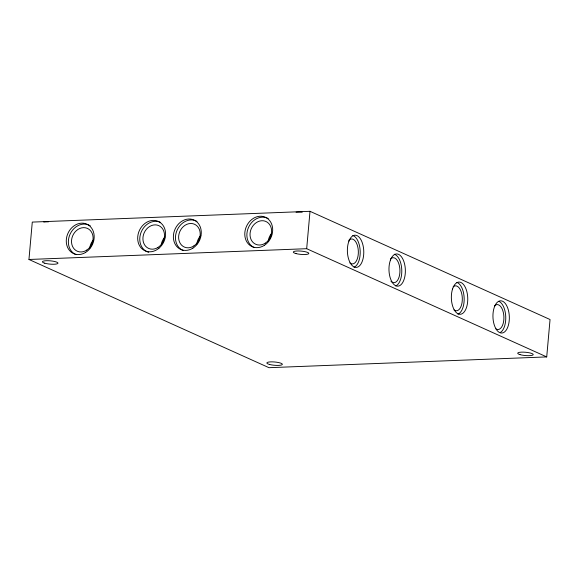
<?xml version="1.0" encoding="UTF-8"?>
<svg xmlns="http://www.w3.org/2000/svg" width="579" height="579" viewBox="0 0 579 579"><rect width="100%" height="100%" fill="white"/><g stroke="black" fill="none" stroke-linecap="round" stroke-linejoin="round"><path stroke-width="0.87" d="M28.95 259.479L32.286 222.09L310.011 211.313L550.05 319.521L546.714 356.91L268.989 367.687L28.95 259.479L306.675 248.702L546.714 356.91M306.675 248.702L310.011 211.313M43.78 222.054A14.309 3.025 5.1 0 1 48.491 221.829M296.05 212.196A14.309 3.025 5.1 0 1 302.209 212.182M268.229 241.479A12.492 10.429 -65.7 0 1 271.616 233.351M254.21 247.588A16.132 13.469 -65.7 0 1 248.753 226.881A16.132 13.469 -65.7 0 1 268.222 218.551M89.723 248.405A12.492 10.429 -65.7 0 1 93.639 239.684M75.914 254.608A16.132 13.469 -65.7 0 1 70.356 233.576A16.132 13.469 -65.7 0 1 90.288 225.81M161.288 244.41A12.492 10.429 -65.7 0 1 164.791 237.18M196.824 244.244A12.492 10.429 -65.7 0 1 200.747 235.53M148.694 252.314A16.132 13.469 -65.7 0 1 141.052 232.403A16.132 13.469 -65.7 0 1 160.397 222.343M183.456 250.627A16.132 13.469 -65.7 0 1 177.217 229.935A16.132 13.469 -65.7 0 1 196.983 221.41M348.804 240.314A12.492 6.34 87.8 0 1 358.329 251.025A12.492 6.34 87.8 0 1 349.839 262.924M390.391 259.066A12.492 6.34 87.8 0 1 399.937 270.313A12.492 6.34 87.8 0 1 390.919 281.206M453.14 286.844A12.492 6.34 87.8 0 1 462.31 298.156A12.492 6.34 87.8 0 1 453.95 309.903M494.9 305.451A12.492 6.34 87.8 0 1 503.896 316.742A12.492 6.34 87.8 0 1 495.885 328.894M498.932 301.341A16.132 8.193 87.8 0 1 505.735 316.452A16.132 8.193 87.8 0 1 500.422 332.469M456.86 282.414A16.132 8.193 87.8 0 1 464.163 298.171A16.132 8.193 87.8 0 1 457.924 314.165M394.277 254.232A16.132 8.193 87.8 0 1 401.761 269.648A16.132 8.193 87.8 0 1 395.732 285.968M352.799 235.515A16.132 8.193 87.8 0 1 360.181 251.12A16.132 8.193 87.8 0 1 354.037 267.259M494.821 305.958A16.132 8.193 87.8 0 0 499.771 332.643A16.132 8.193 87.8 0 0 508.84 312.168A16.132 8.193 87.8 0 0 494.821 305.958M452.539 289.044A16.132 8.193 87.8 0 0 459.371 314.245A16.132 8.193 87.8 0 0 466.754 291.23A16.132 8.193 87.8 0 0 452.539 289.044M390.434 260.109A16.132 8.193 87.8 0 0 396.477 286.012A16.132 8.193 87.8 0 0 404.598 264.031A16.132 8.193 87.8 0 0 390.434 260.109M348.905 241.19A16.132 8.193 87.8 0 0 354.775 267.23A16.132 8.193 87.8 0 0 363.055 245.489A16.132 8.193 87.8 0 0 348.905 241.19M264.465 245.264A16.132 13.469 -65.7 0 0 266.89 218.066A16.132 13.469 -65.7 0 0 244.845 232.469A16.132 13.469 -65.7 0 0 264.465 245.264M85.33 252.582A16.132 13.469 -65.7 0 0 88.927 225.361A16.132 13.469 -65.7 0 0 66.426 238.628A16.132 13.469 -65.7 0 0 85.33 252.582M158.907 248.275A16.132 13.469 -65.7 0 0 158.306 221.402A16.132 13.469 -65.7 0 0 137.679 238.584A16.132 13.469 -65.7 0 0 158.907 248.275M192.887 248.145A16.132 13.469 -65.7 0 0 195.637 220.932A16.132 13.469 -65.7 0 0 173.461 235.031A16.132 13.469 -65.7 0 0 192.887 248.145M265.254 243.194A12.492 10.429 -65.7 0 0 267.136 222.133A12.492 10.429 -65.7 0 0 250.07 233.294A12.492 10.429 -65.7 0 0 265.254 243.194M86.749 250.121A12.492 10.429 -65.7 0 0 88.63 229.06A12.492 10.429 -65.7 0 0 71.564 240.213A12.492 10.429 -65.7 0 0 86.749 250.121M157.806 247.566A12.492 10.429 -65.7 0 0 160.34 226.498A12.492 10.429 -65.7 0 0 143.013 237.021A12.492 10.429 -65.7 0 0 157.806 247.566M193.856 245.966A12.492 10.429 -65.7 0 0 195.731 224.905A12.492 10.429 -65.7 0 0 178.665 236.058A12.492 10.429 -65.7 0 0 193.856 245.966M296.072 253.595A7.802 1.65 5.1 0 0 308.723 253.689A7.802 1.65 5.1 0 0 298.395 250.968A7.802 1.65 5.1 0 0 296.072 253.595M44.735 263.192A7.802 1.65 5.1 0 0 57.734 263.546A7.802 1.65 5.1 0 0 48.173 260.709A7.802 1.65 5.1 0 0 44.735 263.192M269.517 364.452A7.802 1.65 5.1 0 0 282.241 364.596A7.802 1.65 5.1 0 0 272.05 361.853A7.802 1.65 5.1 0 0 269.517 364.452M519.971 354.609A7.802 1.65 5.1 0 0 532.97 354.97A7.802 1.65 5.1 0 0 523.409 352.133A7.802 1.65 5.1 0 0 519.971 354.609"/></g></svg>
